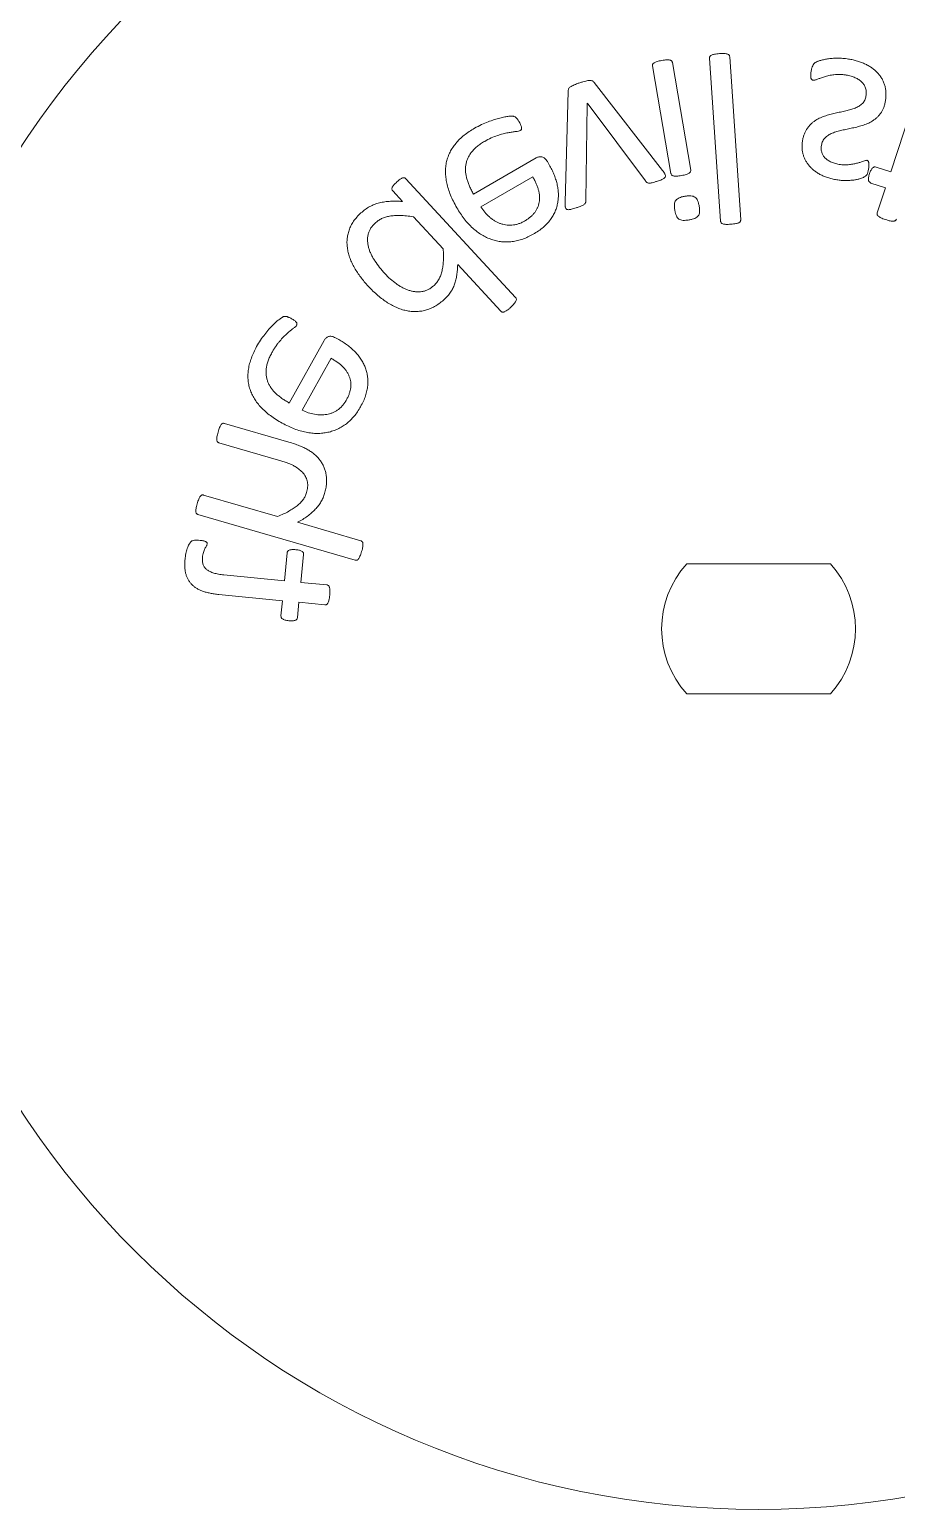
# Model space of a CAD drawing. Header units: inches. Extents: x 0 to 26.9, y 0 to 19.8.
# Drawn here: x 12.995 to 14.027, y 6.949 to 8.713 of the extents above; entities that cross this region are included whole.
import ezdxf

# ---------------------------------------------------------------- set-up
doc = ezdxf.new("R2010")
doc.units = ezdxf.units.IN
doc.header["$MEASUREMENT"] = 0

msp = doc.modelspace()

# ---------------------------------------------------------------- linework, layer by layer
at = {"color": 1, "linetype": 'Continuous', "lineweight": 15}
for p, q in [((13.7369, 8.6701), (13.7587, 8.5417)), ((13.7823, 8.5457), (13.7604, 8.6741)), ((13.8048, 8.6793), (13.8178, 8.485)), ((13.8418, 8.4866), (13.8288, 8.6809)), ((13.7488, 8.5454), (13.6674, 8.65)), ((13.6361, 8.6397), (13.6325, 8.5073)), ((13.6574, 8.5095), (13.659, 8.6239)), ((13.659, 8.6239), (13.6589, 8.6257)), ((13.6589, 8.6257), (13.6599, 8.6242)), ((13.6599, 8.6242), (13.7284, 8.5328)), ((14.0447, 8.6165), (14.0206, 8.5436)), ((13.5982, 8.5602), (13.5235, 8.5172)), ((13.6137, 8.552), (13.6115, 8.5558)), ((14.0206, 8.5436), (14.0031, 8.5494)), ((13.5737, 8.3938), (13.4428, 8.5354)), ((13.5323, 8.5019), (13.5941, 8.5375)), ((13.997, 8.5303), (14.0143, 8.5246)), ((14.0143, 8.5246), (14.0044, 8.4949)), ((13.4272, 8.521), (13.4389, 8.5083)), ((13.452, 8.4901), (13.4873, 8.4518)), ((13.5046, 8.4331), (13.556, 8.3775)), ((13.3454, 8.3427), (13.304, 8.268)), ((13.3629, 8.3436), (13.3591, 8.3457)), ((13.3194, 8.2595), (13.3537, 8.3213)), ((13.3035, 8.2213), (13.2268, 8.2437)), ((13.2201, 8.2206), (13.2939, 8.1991)), ((13.2901, 8.1326), (13.2019, 8.1582)), ((13.1952, 8.1351), (13.3823, 8.0806)), ((13.3891, 8.1038), (13.3136, 8.1258)), ((13.3013, 8.0893), (13.2981, 8.0561)), ((13.3179, 8.0541), (13.3211, 8.0874)), ((13.2981, 8.0561), (13.2258, 8.0631)), ((13.3487, 8.0511), (13.3179, 8.0541)), ((13.22, 8.0396), (13.2958, 8.0323)), ((13.2958, 8.0323), (13.294, 8.0141)), ((13.3138, 8.0123), (13.3155, 8.0304)), ((13.3155, 8.0304), (13.3463, 8.0273))]:
    msp.add_line(p, q, dxfattribs=at)
at = {"color": 7, "linetype": 'Continuous', "lineweight": 15}
for p, q in [((13.7775, 8.0762), (13.9487, 8.0762)), ((13.7775, 7.9212), (13.9487, 7.9212))]:
    msp.add_line(p, q, dxfattribs=at)
msp.add_circle((13.8631, 7.9987), 1.05, dxfattribs=at)
for start, end in [(137.856, 222.144), (317.856, 42.144)]:
    msp.add_arc((13.8631, 7.9987), 0.1155, start, end, dxfattribs=at)
at = {"color": 1, "linetype": 'Continuous', "lineweight": 15}
for points, knots in [([(13.8164, 8.6846), (13.8153, 8.6845), (13.8134, 8.6843), (13.8108, 8.6839), (13.8087, 8.6835), (13.8071, 8.6829), (13.8059, 8.6822), (13.8052, 8.6813), (13.8047, 8.6804), (13.8048, 8.6797), (13.8048, 8.6793)], [0, 0, 0, 0, 0.22723, 0.414412, 0.565251, 0.685811, 0.780527, 0.854417, 0.921777, 1, 1, 1, 1]), ([(13.8288, 8.6809), (13.8287, 8.6813), (13.8286, 8.682), (13.8281, 8.6829), (13.8272, 8.6836), (13.826, 8.6842), (13.8244, 8.6846), (13.8222, 8.6847), (13.8195, 8.6848), (13.8175, 8.6846), (13.8164, 8.6846)], [0, 0, 0, 0, 0.0761587, 0.1443989, 0.2198276, 0.3099603, 0.4283895, 0.5749686, 0.765214, 1, 1, 1, 1]), ([(13.7478, 8.6765), (13.7467, 8.6763), (13.7449, 8.676), (13.7423, 8.6753), (13.7403, 8.6747), (13.7388, 8.6738), (13.7377, 8.6731), (13.737, 8.6721), (13.7368, 8.6711), (13.7368, 8.6704), (13.7369, 8.6701)], [0, 0, 0, 0, 0.227992, 0.413933, 0.565261, 0.684071, 0.778807, 0.851694, 0.922792, 1, 1, 1, 1]), ([(13.7604, 8.6741), (13.7603, 8.6744), (13.7602, 8.6751), (13.7596, 8.676), (13.7586, 8.6766), (13.7573, 8.677), (13.7556, 8.6773), (13.7535, 8.6772), (13.7508, 8.677), (13.7489, 8.6767), (13.7478, 8.6765)], [0, 0, 0, 0, 0.076287, 0.145816, 0.222042, 0.313003, 0.430302, 0.5788, 0.767372, 1, 1, 1, 1]), ([(13.9702, 8.6782), (13.968, 8.6785), (13.9635, 8.6791), (13.957, 8.6793), (13.9509, 8.6791), (13.9454, 8.6784), (13.9405, 8.6775), (13.9365, 8.6764), (13.9332, 8.6753), (13.9307, 8.674), (13.9288, 8.6724), (13.9275, 8.67), (13.9264, 8.667), (13.926, 8.6646), (13.9258, 8.6633)], [0, 0, 0, 0, 0.130322, 0.25572, 0.372858, 0.479527, 0.573779, 0.655437, 0.721579, 0.771601, 0.815054, 0.862956, 0.922171, 1, 1, 1, 1]), ([(14.0143, 8.6282), (14.0145, 8.6298), (14.0149, 8.633), (14.015, 8.6377), (14.0146, 8.6422), (14.0136, 8.6465), (14.0121, 8.6506), (14.0103, 8.6545), (14.008, 8.6581), (14.0052, 8.6614), (14.0021, 8.6645), (13.9986, 8.6673), (13.9947, 8.6699), (13.9904, 8.6721), (13.9858, 8.6742), (13.9808, 8.6758), (13.9756, 8.6772), (13.972, 8.6779), (13.9702, 8.6782)], [0, 0, 0, 0, 0.065073, 0.127594, 0.187346, 0.24572, 0.303263, 0.359994, 0.416283, 0.473681, 0.532366, 0.592189, 0.653757, 0.718192, 0.785478, 0.854239, 0.926011, 1, 1, 1, 1]), ([(13.6501, 8.6498), (13.6488, 8.6494), (13.6465, 8.6487), (13.6435, 8.6474), (13.641, 8.6462), (13.6391, 8.6451), (13.6377, 8.644), (13.6368, 8.6427), (13.6362, 8.6412), (13.6361, 8.6402), (13.6361, 8.6397)], [0, 0, 0, 0, 0.218642, 0.394836, 0.54009, 0.657635, 0.753972, 0.835488, 0.915474, 1, 1, 1, 1]), ([(13.6674, 8.65), (13.6671, 8.6504), (13.6664, 8.6512), (13.6652, 8.6521), (13.6637, 8.6526), (13.6618, 8.6527), (13.6596, 8.6525), (13.6569, 8.6518), (13.6537, 8.651), (13.6514, 8.6502), (13.6501, 8.6498)], [0, 0, 0, 0, 0.086313, 0.164069, 0.245772, 0.341116, 0.460845, 0.6052, 0.78437, 1, 1, 1, 1]), ([(13.9258, 8.6633), (13.9256, 8.6624), (13.9254, 8.6609), (13.9253, 8.6587), (13.9253, 8.657), (13.9255, 8.6555), (13.9258, 8.6544), (13.9264, 8.6536), (13.9273, 8.653), (13.9279, 8.6529), (13.9282, 8.6528)], [0, 0, 0, 0, 0.218318, 0.398639, 0.54427, 0.662659, 0.75839, 0.841868, 0.920144, 1, 1, 1, 1]), ([(13.9282, 8.6528), (13.9285, 8.6528), (13.9292, 8.6528), (13.9303, 8.653), (13.9317, 8.6534), (13.934, 8.6543), (13.9372, 8.6556), (13.9418, 8.6571), (13.9471, 8.6586), (13.952, 8.6594), (13.9564, 8.6599), (13.96, 8.6599), (13.9637, 8.6596), (13.9663, 8.6593), (13.9676, 8.6591)], [0, 0, 0, 0, 0.022231, 0.051292, 0.086442, 0.128843, 0.229313, 0.34792, 0.483754, 0.637637, 0.720552, 0.808786, 0.901236, 1, 1, 1, 1]), ([(13.9676, 8.6591), (13.9695, 8.6587), (13.9732, 8.658), (13.9782, 8.6561), (13.9826, 8.6538), (13.9862, 8.6509), (13.989, 8.6475), (13.9909, 8.6434), (13.9917, 8.6388), (13.9913, 8.6356), (13.9911, 8.6339)], [0, 0, 0, 0, 0.14926, 0.286675, 0.412527, 0.530652, 0.642216, 0.753499, 0.870476, 1, 1, 1, 1]), ([(13.9911, 8.6339), (13.9909, 8.6331), (13.9906, 8.6314), (13.9897, 8.629), (13.9884, 8.6269), (13.9863, 8.6245), (13.9829, 8.6219), (13.9782, 8.6196), (13.9728, 8.6177), (13.967, 8.6163), (13.9608, 8.615), (13.9544, 8.6136), (13.9479, 8.6121), (13.9416, 8.6101), (13.9354, 8.6077), (13.9307, 8.6049), (13.9273, 8.6022), (13.9248, 8.6), (13.9227, 8.5975), (13.9206, 8.5947), (13.9189, 8.5917), (13.9174, 8.5882), (13.9162, 8.5844), (13.9157, 8.5817), (13.9154, 8.5803)], [0, 0, 0, 0, 0.026867, 0.051917, 0.075777, 0.099566, 0.148497, 0.201268, 0.257787, 0.318561, 0.382178, 0.447792, 0.514914, 0.581603, 0.647944, 0.712787, 0.745445, 0.777872, 0.811352, 0.845317, 0.880507, 0.917723, 0.957414, 1, 1, 1, 1]), ([(13.938, 8.5753), (13.9382, 8.5762), (13.9386, 8.5779), (13.9394, 8.5804), (13.9408, 8.5825), (13.9429, 8.5849), (13.9463, 8.5875), (13.9511, 8.5899), (13.9565, 8.5919), (13.9625, 8.5933), (13.9688, 8.5946), (13.9752, 8.5959), (13.9817, 8.5975), (13.9882, 8.5993), (13.9944, 8.6017), (13.9991, 8.6044), (14.0026, 8.607), (14.005, 8.6091), (14.0071, 8.6116), (14.0092, 8.6142), (14.0109, 8.6172), (14.0124, 8.6206), (14.0135, 8.6243), (14.014, 8.6269), (14.0143, 8.6282)], [0, 0, 0, 0, 0.027704, 0.0531468, 0.0779238, 0.1016945, 0.1511829, 0.2042239, 0.2615709, 0.3236164, 0.3883648, 0.4546652, 0.5215027, 0.5889406, 0.6556028, 0.7203139, 0.752233, 0.7842568, 0.8170797, 0.8501983, 0.8845152, 0.9208435, 0.9592109, 1, 1, 1, 1]), ([(13.5248, 8.5957), (13.5226, 8.5944), (13.5182, 8.5918), (13.5122, 8.5874), (13.5069, 8.5827), (13.5024, 8.5778), (13.4986, 8.5726), (13.4954, 8.5673), (13.493, 8.5616), (13.4912, 8.5558), (13.4902, 8.5497), (13.4899, 8.5433), (13.4904, 8.5368), (13.4916, 8.53), (13.4934, 8.523), (13.4961, 8.5157), (13.4995, 8.5083), (13.5022, 8.5034), (13.5036, 8.5009)], [0, 0, 0, 0, 0.070515, 0.137291, 0.200123, 0.260072, 0.317387, 0.373161, 0.427783, 0.482363, 0.537759, 0.594403, 0.653271, 0.714863, 0.780044, 0.848777, 0.922077, 1, 1, 1, 1]), ([(13.578, 8.6031), (13.5777, 8.6036), (13.5771, 8.6045), (13.5762, 8.6058), (13.5754, 8.6068), (13.5747, 8.6078), (13.5739, 8.6086), (13.573, 8.6092), (13.5721, 8.6096), (13.5712, 8.61), (13.5702, 8.6101), (13.569, 8.6101), (13.5674, 8.61), (13.5647, 8.6098), (13.5604, 8.6092), (13.5546, 8.6078), (13.548, 8.6059), (13.5405, 8.6033), (13.5327, 8.6), (13.5275, 8.5972), (13.5248, 8.5957)], [0, 0, 0, 0, 0.0307472, 0.055923, 0.0781928, 0.0985572, 0.1173522, 0.1342296, 0.1518353, 0.1704733, 0.1839133, 0.2032272, 0.2298073, 0.2628662, 0.3456418, 0.4465068, 0.5654172, 0.6996602, 0.8458683, 1, 1, 1, 1]), ([(13.5792, 8.593), (13.5795, 8.5931), (13.58, 8.5935), (13.5806, 8.5943), (13.5808, 8.5952), (13.5809, 8.5964), (13.5805, 8.5976), (13.58, 8.5992), (13.5791, 8.6011), (13.5784, 8.6024), (13.578, 8.6031)], [0, 0, 0, 0, 0.08218, 0.166459, 0.252531, 0.342974, 0.459006, 0.605081, 0.786047, 1, 1, 1, 1]), ([(13.5235, 8.5172), (13.5226, 8.5188), (13.5209, 8.5218), (13.5187, 8.5264), (13.5169, 8.5309), (13.5155, 8.5353), (13.5145, 8.5396), (13.5139, 8.5439), (13.5139, 8.548), (13.5143, 8.5521), (13.5152, 8.5561), (13.5167, 8.5599), (13.5186, 8.5636), (13.5211, 8.5672), (13.5241, 8.5707), (13.5278, 8.574), (13.532, 8.5772), (13.5351, 8.579), (13.5368, 8.58)], [0, 0, 0, 0, 0.0726293, 0.1414896, 0.2068079, 0.2692418, 0.3291663, 0.3866467, 0.4429457, 0.4981029, 0.553158, 0.608182, 0.6648886, 0.723486, 0.7853463, 0.8514821, 0.922657, 1, 1, 1, 1]), ([(13.5368, 8.58), (13.5393, 8.5814), (13.5443, 8.5841), (13.5517, 8.587), (13.5584, 8.589), (13.5643, 8.5903), (13.5694, 8.5911), (13.5736, 8.5917), (13.5768, 8.592), (13.5785, 8.5927), (13.5792, 8.593)], [0, 0, 0, 0, 0.197945, 0.3748142, 0.5308249, 0.6671241, 0.7827857, 0.877553, 0.9494442, 1, 1, 1, 1]), ([(13.9154, 8.5803), (13.9153, 8.5791), (13.9149, 8.5765), (13.9149, 8.5727), (13.9152, 8.5689), (13.9159, 8.5652), (13.917, 8.5615), (13.9186, 8.558), (13.9205, 8.5546), (13.9228, 8.5515), (13.9256, 8.5484), (13.9287, 8.5456), (13.9323, 8.543), (13.9363, 8.5405), (13.9407, 8.5384), (13.9455, 8.5366), (13.9508, 8.5352), (13.9545, 8.5345), (13.9564, 8.5341)], [0, 0, 0, 0, 0.0553782, 0.109656, 0.1645291, 0.2196798, 0.2749111, 0.3295016, 0.3854322, 0.442543, 0.5010124, 0.5617653, 0.6256853, 0.692666, 0.7628579, 0.8375241, 0.916001, 1, 1, 1, 1]), ([(13.6115, 8.5558), (13.6111, 8.5565), (13.6102, 8.558), (13.6086, 8.5596), (13.6069, 8.5609), (13.6051, 8.5614), (13.6032, 8.5617), (13.6015, 8.5615), (13.5997, 8.5611), (13.5987, 8.5605), (13.5982, 8.5602)], [0, 0, 0, 0, 0.165449, 0.3115916, 0.4362756, 0.5549059, 0.6697891, 0.7784082, 0.8891548, 1, 1, 1, 1]), ([(13.9591, 8.5526), (13.9572, 8.553), (13.9537, 8.5537), (13.9488, 8.5555), (13.9448, 8.5578), (13.9417, 8.5607), (13.9395, 8.5639), (13.9382, 8.5675), (13.9375, 8.5714), (13.9378, 8.574), (13.938, 8.5753)], [0, 0, 0, 0, 0.164857, 0.311679, 0.442718, 0.560247, 0.670208, 0.777063, 0.887877, 1, 1, 1, 1]), ([(13.5947, 8.4692), (13.5968, 8.4705), (13.6009, 8.473), (13.6065, 8.4772), (13.6112, 8.4817), (13.6151, 8.4865), (13.6183, 8.4915), (13.6209, 8.4965), (13.6227, 8.5018), (13.624, 8.5071), (13.6246, 8.5126), (13.6247, 8.5181), (13.6242, 8.5238), (13.623, 8.5294), (13.6214, 8.5351), (13.6193, 8.5408), (13.6168, 8.5465), (13.6147, 8.5501), (13.6137, 8.552)], [0, 0, 0, 0, 0.077513, 0.149597, 0.217024, 0.280395, 0.341199, 0.39982, 0.457029, 0.513845, 0.570265, 0.627662, 0.68592, 0.745753, 0.807349, 0.869857, 0.93419, 1, 1, 1, 1]), ([(13.7519, 8.54), (13.7518, 8.5402), (13.7516, 8.5406), (13.7514, 8.5412), (13.7511, 8.5418), (13.7508, 8.5424), (13.7503, 8.5431), (13.7499, 8.5438), (13.7494, 8.5446), (13.749, 8.5451), (13.7488, 8.5454)], [0, 0, 0, 0, 0.1006265, 0.2012529, 0.3137567, 0.4251941, 0.5497849, 0.6886954, 0.8408956, 1, 1, 1, 1]), ([(13.7587, 8.5417), (13.7588, 8.5413), (13.759, 8.5407), (13.7595, 8.5398), (13.7604, 8.5391), (13.7618, 8.5387), (13.7635, 8.5385), (13.7656, 8.5385), (13.7682, 8.5387), (13.7701, 8.539), (13.7712, 8.5392)], [0, 0, 0, 0, 0.070951, 0.140482, 0.2166, 0.31527, 0.435188, 0.586328, 0.773946, 1, 1, 1, 1]), ([(13.7712, 8.5392), (13.7723, 8.5394), (13.7742, 8.5398), (13.7768, 8.5404), (13.7788, 8.5411), (13.7803, 8.5418), (13.7814, 8.5427), (13.7821, 8.5436), (13.7823, 8.5447), (13.7823, 8.5453), (13.7823, 8.5457)], [0, 0, 0, 0, 0.235318, 0.42287, 0.569991, 0.68744, 0.779626, 0.858707, 0.929254, 1, 1, 1, 1]), ([(13.9564, 8.5341), (13.9581, 8.5339), (13.9616, 8.5334), (13.9669, 8.5332), (13.9719, 8.5334), (13.9765, 8.5338), (13.9806, 8.5345), (13.9841, 8.5354), (13.9868, 8.5365), (13.989, 8.5374), (13.9904, 8.5383), (13.9915, 8.539), (13.9921, 8.54), (13.9926, 8.541), (13.9929, 8.5422), (13.9935, 8.5437), (13.9939, 8.5454), (13.9941, 8.5467), (13.9943, 8.5474)], [0, 0, 0, 0, 0.117201, 0.234884, 0.347466, 0.450179, 0.54259, 0.622678, 0.689279, 0.740027, 0.777366, 0.804427, 0.827154, 0.851229, 0.878957, 0.911466, 0.951727, 1, 1, 1, 1]), ([(13.992, 8.5574), (13.9915, 8.5574), (13.9901, 8.5573), (13.9878, 8.5563), (13.9847, 8.5552), (13.9809, 8.554), (13.9764, 8.553), (13.9713, 8.5521), (13.9654, 8.5518), (13.9613, 8.5523), (13.9591, 8.5526)], [0, 0, 0, 0, 0.0487272, 0.1234739, 0.2208022, 0.3390633, 0.4764682, 0.6327362, 0.8069271, 1, 1, 1, 1]), ([(13.9943, 8.5474), (13.9944, 8.5482), (13.9945, 8.5496), (13.9947, 8.5516), (13.9947, 8.5533), (13.9945, 8.5547), (13.9941, 8.5558), (13.9936, 8.5567), (13.9929, 8.5572), (13.9923, 8.5573), (13.992, 8.5574)], [0, 0, 0, 0, 0.208415, 0.383042, 0.534041, 0.659752, 0.763781, 0.846181, 0.922898, 1, 1, 1, 1]), ([(13.9954, 8.5415), (13.9951, 8.5407), (13.9946, 8.5392), (13.9942, 8.537), (13.9941, 8.5352), (13.9941, 8.5337), (13.9944, 8.5324), (13.9951, 8.5315), (13.996, 8.5308), (13.9966, 8.5305), (13.997, 8.5303)], [0, 0, 0, 0, 0.203605, 0.375112, 0.51666, 0.635912, 0.735913, 0.823677, 0.909345, 1, 1, 1, 1]), ([(14.0031, 8.5494), (14.0024, 8.5495), (14.0009, 8.5497), (13.9992, 8.5485), (13.998, 8.5471), (13.997, 8.5456), (13.9962, 8.5437), (13.9957, 8.5423), (13.9954, 8.5415)], [0, 0, 0, 0, 0.168064, 0.36021, 0.481143, 0.626798, 0.797051, 1, 1, 1, 1]), ([(13.4321, 8.5316), (13.4315, 8.531), (13.4302, 8.5299), (13.4287, 8.5281), (13.4275, 8.5266), (13.4267, 8.5253), (13.4262, 8.524), (13.4262, 8.5229), (13.4265, 8.5218), (13.427, 8.5212), (13.4272, 8.521)], [0, 0, 0, 0, 0.210734, 0.385192, 0.53369, 0.651899, 0.751295, 0.83416, 0.915763, 1, 1, 1, 1]), ([(13.4428, 8.5354), (13.4426, 8.5357), (13.442, 8.5361), (13.4411, 8.5367), (13.44, 8.5367), (13.4387, 8.5364), (13.4374, 8.5358), (13.4358, 8.5347), (13.434, 8.5334), (13.4328, 8.5322), (13.4321, 8.5316)], [0, 0, 0, 0, 0.087672, 0.168422, 0.249955, 0.345621, 0.462764, 0.60817, 0.786192, 1, 1, 1, 1]), ([(13.5941, 8.5375), (13.5949, 8.5362), (13.5964, 8.5336), (13.5983, 8.5296), (13.5998, 8.5257), (13.601, 8.5219), (13.6017, 8.5182), (13.6022, 8.5145), (13.6022, 8.511), (13.6018, 8.5075), (13.6011, 8.5041), (13.5998, 8.5009), (13.5983, 8.4978), (13.5963, 8.4949), (13.5939, 8.4921), (13.5911, 8.4896), (13.5879, 8.4871), (13.5856, 8.4857), (13.5844, 8.485)], [0, 0, 0, 0, 0.075332, 0.147416, 0.215795, 0.280739, 0.342785, 0.402389, 0.461251, 0.518468, 0.575423, 0.631264, 0.687123, 0.744479, 0.80417, 0.865591, 0.930504, 1, 1, 1, 1]), ([(13.7284, 8.5328), (13.7287, 8.5324), (13.7291, 8.5317), (13.7301, 8.531), (13.7313, 8.5304), (13.7327, 8.5302), (13.7344, 8.5303), (13.7366, 8.5307), (13.7394, 8.5315), (13.7414, 8.5321), (13.7425, 8.5325)], [0, 0, 0, 0, 0.084604, 0.163221, 0.240152, 0.331831, 0.441284, 0.586241, 0.767354, 1, 1, 1, 1]), ([(13.7425, 8.5325), (13.7435, 8.5328), (13.7452, 8.5334), (13.7476, 8.5343), (13.7494, 8.535), (13.7507, 8.536), (13.7516, 8.537), (13.7521, 8.5379), (13.7522, 8.539), (13.752, 8.5396), (13.7519, 8.54)], [0, 0, 0, 0, 0.229104, 0.41659, 0.561166, 0.677055, 0.769966, 0.846281, 0.919264, 1, 1, 1, 1]), ([(13.4389, 8.5083), (13.4364, 8.5084), (13.4316, 8.5088), (13.4246, 8.5086), (13.4178, 8.508), (13.4115, 8.5068), (13.4054, 8.5049), (13.3997, 8.5023), (13.3943, 8.4989), (13.391, 8.4961), (13.3894, 8.4947)], [0, 0, 0, 0, 0.140073, 0.273399, 0.400015, 0.522459, 0.64082, 0.759261, 0.877949, 1, 1, 1, 1]), ([(13.6325, 8.5073), (13.6325, 8.5067), (13.6325, 8.5057), (13.6326, 8.5042), (13.6327, 8.503), (13.6328, 8.5021), (13.6329, 8.5015), (13.633, 8.5011), (13.6331, 8.501)], [0, 0, 0, 0, 0.267568, 0.502965, 0.689403, 0.823316, 0.920529, 1, 1, 1, 1]), ([(13.6456, 8.5007), (13.6468, 8.5011), (13.649, 8.5018), (13.6518, 8.5029), (13.6539, 8.5039), (13.6554, 8.5048), (13.6564, 8.5059), (13.657, 8.507), (13.6573, 8.5082), (13.6574, 8.509), (13.6574, 8.5095)], [0, 0, 0, 0, 0.241642, 0.430242, 0.571028, 0.68262, 0.768458, 0.840229, 0.91542, 1, 1, 1, 1]), ([(13.7752, 8.5145), (13.774, 8.5143), (13.7716, 8.5138), (13.7686, 8.5127), (13.7661, 8.5114), (13.7643, 8.5097), (13.7633, 8.5075), (13.7628, 8.5049), (13.7627, 8.5016), (13.763, 8.4993), (13.7632, 8.4981)], [0, 0, 0, 0, 0.161012, 0.297479, 0.408769, 0.504334, 0.598317, 0.709477, 0.841867, 1, 1, 1, 1]), ([(13.7924, 8.5027), (13.7921, 8.504), (13.7916, 8.5063), (13.7906, 8.5094), (13.7892, 8.5118), (13.7874, 8.5136), (13.7851, 8.5146), (13.7823, 8.5151), (13.779, 8.515), (13.7766, 8.5147), (13.7752, 8.5145)], [0, 0, 0, 0, 0.157409, 0.290997, 0.400617, 0.494938, 0.590642, 0.704002, 0.837959, 1, 1, 1, 1]), ([(13.3894, 8.4947), (13.3878, 8.4931), (13.3845, 8.49), (13.3805, 8.4849), (13.3774, 8.4796), (13.3751, 8.4741), (13.3736, 8.4686), (13.3728, 8.463), (13.3726, 8.4574), (13.3733, 8.4518), (13.3745, 8.4461), (13.3763, 8.4404), (13.3787, 8.4348), (13.3817, 8.4291), (13.3852, 8.4235), (13.3891, 8.418), (13.3933, 8.4126), (13.3964, 8.4091), (13.398, 8.4074)], [0, 0, 0, 0, 0.069587, 0.135032, 0.196332, 0.255177, 0.312598, 0.36866, 0.424696, 0.48161, 0.539526, 0.599453, 0.661149, 0.725887, 0.792602, 0.860079, 0.929144, 1, 1, 1, 1]), ([(13.4063, 8.4826), (13.4075, 8.4836), (13.4099, 8.4856), (13.414, 8.488), (13.4186, 8.4897), (13.4237, 8.491), (13.4296, 8.4916), (13.4363, 8.4917), (13.4439, 8.4912), (13.4492, 8.4905), (13.452, 8.4901)], [0, 0, 0, 0, 0.098458, 0.195111, 0.294705, 0.404303, 0.52686, 0.664891, 0.82204, 1, 1, 1, 1]), ([(13.5036, 8.5009), (13.505, 8.4985), (13.5077, 8.4939), (13.5124, 8.4875), (13.5172, 8.4817), (13.5224, 8.4766), (13.5277, 8.4722), (13.5333, 8.4684), (13.539, 8.4653), (13.5449, 8.463), (13.5509, 8.4613), (13.557, 8.4602), (13.5632, 8.46), (13.5695, 8.4604), (13.5758, 8.4615), (13.5822, 8.4633), (13.5885, 8.4659), (13.5926, 8.4681), (13.5947, 8.4692)], [0, 0, 0, 0, 0.075908, 0.148145, 0.217071, 0.283639, 0.347419, 0.408476, 0.46783, 0.525772, 0.582556, 0.639118, 0.69572, 0.753633, 0.812573, 0.872701, 0.935273, 1, 1, 1, 1]), ([(13.5844, 8.485), (13.5831, 8.4843), (13.5806, 8.483), (13.5767, 8.4815), (13.5729, 8.4805), (13.5691, 8.48), (13.5654, 8.48), (13.5618, 8.4803), (13.5583, 8.481), (13.5549, 8.4822), (13.5516, 8.4836), (13.5484, 8.4854), (13.5453, 8.4875), (13.5413, 8.4907), (13.5367, 8.4954), (13.5338, 8.4997), (13.5323, 8.5019)], [0, 0, 0, 0, 0.071404, 0.138153, 0.202488, 0.264413, 0.325132, 0.384786, 0.442773, 0.501146, 0.560107, 0.619355, 0.680157, 0.743002, 0.871173, 1, 1, 1, 1]), ([(13.6331, 8.501), (13.6332, 8.5006), (13.6335, 8.5), (13.6343, 8.4992), (13.6353, 8.4986), (13.6367, 8.4985), (13.6384, 8.4986), (13.6404, 8.4991), (13.6429, 8.4998), (13.6446, 8.5004), (13.6456, 8.5007)], [0, 0, 0, 0, 0.0783771, 0.1532522, 0.2321776, 0.3284934, 0.4469826, 0.5966049, 0.7777765, 1, 1, 1, 1]), ([(13.7632, 8.4981), (13.7635, 8.4968), (13.7639, 8.4945), (13.765, 8.4913), (13.7664, 8.4889), (13.7682, 8.4872), (13.7705, 8.4862), (13.7733, 8.4857), (13.7766, 8.4858), (13.779, 8.4861), (13.7804, 8.4863)], [0, 0, 0, 0, 0.159122, 0.290755, 0.401929, 0.496908, 0.591252, 0.704443, 0.838201, 1, 1, 1, 1]), ([(13.7804, 8.4863), (13.7816, 8.4866), (13.784, 8.487), (13.7871, 8.488), (13.7895, 8.4894), (13.7913, 8.4911), (13.7924, 8.4933), (13.7928, 8.4959), (13.7929, 8.4992), (13.7926, 8.5015), (13.7924, 8.5027)], [0, 0, 0, 0, 0.160677, 0.296848, 0.409997, 0.504603, 0.59839, 0.708403, 0.842196, 1, 1, 1, 1]), ([(14.0044, 8.4949), (14.0044, 8.4946), (14.0042, 8.494), (14.0043, 8.4929), (14.0048, 8.4919), (14.0057, 8.4908), (14.0072, 8.4898), (14.009, 8.4887), (14.0115, 8.4877), (14.0134, 8.4871), (14.0144, 8.4867)], [0, 0, 0, 0, 0.067953, 0.14114, 0.217296, 0.314589, 0.436147, 0.586167, 0.774115, 1, 1, 1, 1]), ([(13.4179, 8.4223), (13.4157, 8.4248), (13.4115, 8.4296), (13.4068, 8.4361), (13.4035, 8.4414), (13.4014, 8.4453), (13.3997, 8.4493), (13.3984, 8.4533), (13.3976, 8.4572), (13.3971, 8.4611), (13.3972, 8.465), (13.3978, 8.4688), (13.3989, 8.4725), (13.4007, 8.476), (13.4032, 8.4795), (13.4052, 8.4815), (13.4063, 8.4826)], [0, 0, 0, 0, 0.1414243, 0.2801956, 0.3476999, 0.4125599, 0.4751767, 0.5354184, 0.593548, 0.6501799, 0.7058938, 0.7610226, 0.8166804, 0.874134, 0.9346958, 1, 1, 1, 1]), ([(13.8178, 8.485), (13.8178, 8.4847), (13.8179, 8.4839), (13.8184, 8.483), (13.8192, 8.4821), (13.8205, 8.4816), (13.8222, 8.4812), (13.8244, 8.481), (13.8271, 8.481), (13.829, 8.4811), (13.8301, 8.4812)], [0, 0, 0, 0, 0.078519, 0.152005, 0.227448, 0.321192, 0.440573, 0.589882, 0.775956, 1, 1, 1, 1]), ([(13.8301, 8.4812), (13.8312, 8.4813), (13.8332, 8.4814), (13.8358, 8.4818), (13.8379, 8.4823), (13.8395, 8.4828), (13.8406, 8.4836), (13.8414, 8.4845), (13.8418, 8.4855), (13.8418, 8.4863), (13.8418, 8.4866)], [0, 0, 0, 0, 0.2323003, 0.4191198, 0.5645178, 0.6792428, 0.7708743, 0.8476866, 0.9231877, 1, 1, 1, 1]), ([(14.0144, 8.4867), (14.0154, 8.4864), (14.0173, 8.4858), (14.0199, 8.4851), (14.0221, 8.4848), (14.0238, 8.4848), (14.0252, 8.4851), (14.0262, 8.4856), (14.0269, 8.4865), (14.0272, 8.4871), (14.0273, 8.4874)], [0, 0, 0, 0, 0.230542, 0.417617, 0.566572, 0.685159, 0.779658, 0.859516, 0.932363, 1, 1, 1, 1]), ([(13.4873, 8.4518), (13.4875, 8.4493), (13.4878, 8.4446), (13.4876, 8.4378), (13.4871, 8.4315), (13.4861, 8.4258), (13.4847, 8.4206), (13.4825, 8.4159), (13.4798, 8.4117), (13.4775, 8.4094), (13.4764, 8.4082)], [0, 0, 0, 0, 0.159676, 0.3063502, 0.4407416, 0.5645087, 0.6799297, 0.7892821, 0.8950569, 1, 1, 1, 1]), ([(13.4764, 8.4082), (13.4753, 8.4073), (13.4731, 8.4054), (13.4696, 8.4033), (13.4659, 8.4017), (13.4621, 8.4008), (13.4583, 8.4005), (13.4544, 8.4006), (13.4505, 8.4012), (13.4467, 8.4022), (13.4428, 8.4037), (13.439, 8.4055), (13.4352, 8.4076), (13.4303, 8.411), (13.4243, 8.4157), (13.42, 8.4201), (13.4179, 8.4223)], [0, 0, 0, 0, 0.0647233, 0.1261715, 0.1845611, 0.2416349, 0.2987624, 0.3558075, 0.4135305, 0.4727731, 0.5339542, 0.5961213, 0.6605306, 0.7272878, 0.8632474, 1, 1, 1, 1]), ([(13.4889, 8.3917), (13.4902, 8.3931), (13.4929, 8.3956), (13.4962, 8.4), (13.4989, 8.4046), (13.501, 8.4096), (13.5025, 8.415), (13.5036, 8.4206), (13.5044, 8.4267), (13.5046, 8.4309), (13.5046, 8.4331)], [0, 0, 0, 0, 0.122793, 0.241787, 0.359271, 0.476697, 0.596409, 0.722983, 0.857274, 1, 1, 1, 1]), ([(13.398, 8.4074), (13.3998, 8.4054), (13.4035, 8.4016), (13.4093, 8.3963), (13.4152, 8.3917), (13.421, 8.3876), (13.427, 8.3842), (13.4329, 8.3814), (13.4387, 8.3792), (13.4446, 8.3778), (13.4505, 8.377), (13.4563, 8.377), (13.462, 8.3776), (13.4676, 8.3789), (13.4732, 8.381), (13.4786, 8.3838), (13.4839, 8.3874), (13.4872, 8.3903), (13.4889, 8.3917)], [0, 0, 0, 0, 0.078451, 0.15297, 0.224685, 0.293337, 0.358741, 0.42096, 0.480879, 0.538599, 0.594848, 0.649939, 0.704619, 0.760135, 0.816679, 0.874912, 0.935742, 1, 1, 1, 1]), ([(13.556, 8.3775), (13.5563, 8.3773), (13.5567, 8.3768), (13.5577, 8.3764), (13.5589, 8.3763), (13.5603, 8.3767), (13.5618, 8.3775), (13.5636, 8.3786), (13.5657, 8.3802), (13.5671, 8.3815), (13.5679, 8.3822)], [0, 0, 0, 0, 0.072383, 0.144179, 0.22392, 0.321918, 0.442898, 0.591954, 0.772279, 1, 1, 1, 1]), ([(13.5679, 8.3822), (13.5687, 8.383), (13.5701, 8.3843), (13.5719, 8.3863), (13.5731, 8.388), (13.574, 8.3894), (13.5745, 8.3907), (13.5746, 8.3919), (13.5742, 8.393), (13.5738, 8.3936), (13.5737, 8.3938)], [0, 0, 0, 0, 0.23025, 0.416705, 0.56253, 0.680689, 0.771283, 0.85333, 0.928331, 1, 1, 1, 1]), ([(13.3064, 8.3687), (13.3059, 8.3689), (13.305, 8.3695), (13.3036, 8.3701), (13.3023, 8.3705), (13.3013, 8.371), (13.3002, 8.3712), (13.2992, 8.3714), (13.2981, 8.3713), (13.2972, 8.371), (13.2962, 8.3707), (13.2953, 8.37), (13.294, 8.3692), (13.2917, 8.3675), (13.2884, 8.3649), (13.2842, 8.3608), (13.2795, 8.3557), (13.2746, 8.3497), (13.2695, 8.343), (13.2666, 8.3379), (13.2651, 8.3353)], [0, 0, 0, 0, 0.030773, 0.056372, 0.078523, 0.098016, 0.116297, 0.134171, 0.151675, 0.170354, 0.183828, 0.203026, 0.229607, 0.262907, 0.346247, 0.447325, 0.565898, 0.699688, 0.846123, 1, 1, 1, 1]), ([(13.3127, 8.3607), (13.3128, 8.361), (13.3131, 8.3616), (13.3131, 8.3626), (13.3129, 8.3636), (13.3123, 8.3645), (13.3114, 8.3654), (13.3101, 8.3664), (13.3084, 8.3676), (13.3071, 8.3683), (13.3064, 8.3687)], [0, 0, 0, 0, 0.085391, 0.170783, 0.255914, 0.348294, 0.462185, 0.609385, 0.786669, 1, 1, 1, 1]), ([(13.2832, 8.3281), (13.284, 8.3294), (13.2854, 8.3319), (13.2877, 8.3355), (13.2901, 8.3388), (13.2932, 8.3426), (13.297, 8.3467), (13.3013, 8.3509), (13.3053, 8.3542), (13.3085, 8.3568), (13.3111, 8.3587), (13.3122, 8.3601), (13.3127, 8.3607)], [0, 0, 0, 0, 0.10221, 0.197899, 0.289081, 0.375487, 0.531889, 0.66805, 0.783007, 0.877927, 0.94957, 1, 1, 1, 1]), ([(13.3591, 8.3457), (13.3583, 8.3461), (13.3568, 8.3468), (13.3546, 8.3475), (13.3525, 8.3476), (13.3501, 8.3471), (13.3475, 8.3455), (13.3461, 8.3436), (13.3454, 8.3427)], [0, 0, 0, 0, 0.16577, 0.31061, 0.437821, 0.55696, 0.7808, 1, 1, 1, 1]), ([(13.2651, 8.3353), (13.2639, 8.333), (13.2615, 8.3286), (13.2588, 8.3217), (13.2566, 8.3151), (13.2553, 8.3086), (13.2546, 8.3023), (13.2547, 8.2961), (13.2555, 8.2901), (13.2571, 8.2842), (13.2593, 8.2785), (13.2623, 8.273), (13.266, 8.2677), (13.2705, 8.2625), (13.2756, 8.2575), (13.2816, 8.2528), (13.2882, 8.2481), (13.2931, 8.2454), (13.2955, 8.2439)], [0, 0, 0, 0, 0.07071, 0.137377, 0.200089, 0.260129, 0.317563, 0.373179, 0.428151, 0.482594, 0.537912, 0.594353, 0.653094, 0.714837, 0.780112, 0.848899, 0.922145, 1, 1, 1, 1]), ([(13.3889, 8.2636), (13.3901, 8.2658), (13.3924, 8.27), (13.3948, 8.2765), (13.3966, 8.2827), (13.3975, 8.2888), (13.3976, 8.2946), (13.3972, 8.3002), (13.3961, 8.3056), (13.3945, 8.3108), (13.3922, 8.3157), (13.3894, 8.3205), (13.3861, 8.325), (13.3823, 8.3292), (13.378, 8.3332), (13.3733, 8.337), (13.3682, 8.3405), (13.3647, 8.3425), (13.3629, 8.3436)], [0, 0, 0, 0, 0.077552, 0.149759, 0.217153, 0.280888, 0.34147, 0.400008, 0.457001, 0.513809, 0.57074, 0.62762, 0.686011, 0.746035, 0.807665, 0.870323, 0.934204, 1, 1, 1, 1]), ([(13.304, 8.268), (13.3025, 8.2689), (13.2995, 8.2706), (13.2953, 8.2734), (13.2915, 8.2763), (13.288, 8.2793), (13.2849, 8.2824), (13.2824, 8.2858), (13.2802, 8.2892), (13.2784, 8.2929), (13.2772, 8.2967), (13.2764, 8.3007), (13.2762, 8.3049), (13.2764, 8.3092), (13.2773, 8.3137), (13.2787, 8.3183), (13.2807, 8.3232), (13.2824, 8.3264), (13.2832, 8.3281)], [0, 0, 0, 0, 0.072308, 0.140968, 0.206716, 0.269056, 0.328897, 0.386436, 0.442491, 0.497749, 0.552418, 0.608084, 0.664594, 0.723378, 0.784781, 0.85128, 0.922687, 1, 1, 1, 1]), ([(13.3537, 8.3213), (13.355, 8.3206), (13.3576, 8.3191), (13.3612, 8.3167), (13.3646, 8.3143), (13.3674, 8.3116), (13.37, 8.3088), (13.3722, 8.306), (13.374, 8.3029), (13.3755, 8.2998), (13.3765, 8.2965), (13.3772, 8.2932), (13.3774, 8.2897), (13.3772, 8.2863), (13.3766, 8.2827), (13.3755, 8.2791), (13.3741, 8.2754), (13.3728, 8.2731), (13.3721, 8.2718)], [0, 0, 0, 0, 0.075719, 0.147917, 0.215931, 0.281047, 0.342793, 0.403031, 0.460873, 0.518429, 0.575047, 0.630862, 0.687386, 0.744648, 0.803814, 0.866004, 0.930827, 1, 1, 1, 1]), ([(13.2955, 8.2439), (13.2979, 8.2427), (13.3027, 8.2402), (13.3098, 8.2371), (13.3169, 8.2348), (13.3239, 8.2331), (13.3307, 8.232), (13.3373, 8.2316), (13.3437, 8.232), (13.3499, 8.2329), (13.3559, 8.2346), (13.3616, 8.2369), (13.367, 8.2397), (13.3721, 8.2433), (13.3769, 8.2475), (13.3814, 8.2522), (13.3854, 8.2576), (13.3878, 8.2616), (13.3889, 8.2636)], [0, 0, 0, 0, 0.0759972, 0.1480472, 0.2172682, 0.2836721, 0.3474263, 0.40851, 0.4678905, 0.5255536, 0.5826952, 0.6391282, 0.6960092, 0.7536169, 0.8122806, 0.872665, 0.9347751, 1, 1, 1, 1]), ([(13.3721, 8.2718), (13.3714, 8.2706), (13.37, 8.2682), (13.3675, 8.2649), (13.3648, 8.2621), (13.3618, 8.2598), (13.3587, 8.2579), (13.3554, 8.2563), (13.3521, 8.2552), (13.3486, 8.2543), (13.3451, 8.2539), (13.3415, 8.2538), (13.3378, 8.2539), (13.3328, 8.2547), (13.3264, 8.2562), (13.3217, 8.2584), (13.3194, 8.2595)], [0, 0, 0, 0, 0.0713429, 0.1382735, 0.2027023, 0.2642815, 0.3248141, 0.3842689, 0.442665, 0.5005422, 0.5591853, 0.6191624, 0.6800126, 0.7426573, 0.8705985, 1, 1, 1, 1]), ([(13.2268, 8.2437), (13.2264, 8.2437), (13.2257, 8.2439), (13.2247, 8.2437), (13.2237, 8.2431), (13.2227, 8.2422), (13.2218, 8.2408), (13.2209, 8.2388), (13.22, 8.2363), (13.2194, 8.2345), (13.2191, 8.2334)], [0, 0, 0, 0, 0.078135, 0.147617, 0.224418, 0.315847, 0.432346, 0.583638, 0.771787, 1, 1, 1, 1]), ([(13.2191, 8.2334), (13.2188, 8.2324), (13.2183, 8.2304), (13.2177, 8.2278), (13.2175, 8.2257), (13.2175, 8.224), (13.2178, 8.2227), (13.2183, 8.2217), (13.2191, 8.2209), (13.2197, 8.2207), (13.2201, 8.2206)], [0, 0, 0, 0, 0.235234, 0.423539, 0.57287, 0.686533, 0.778857, 0.852278, 0.923145, 1, 1, 1, 1]), ([(13.3461, 8.16), (13.3466, 8.1621), (13.3477, 8.166), (13.3484, 8.1718), (13.3486, 8.1773), (13.348, 8.1825), (13.3469, 8.1873), (13.3453, 8.1918), (13.3432, 8.196), (13.3406, 8.1999), (13.3376, 8.2034), (13.3342, 8.2067), (13.3303, 8.2097), (13.326, 8.2124), (13.3212, 8.2149), (13.3159, 8.2172), (13.3099, 8.2194), (13.3057, 8.2207), (13.3035, 8.2213)], [0, 0, 0, 0, 0.073673, 0.14264, 0.206341, 0.266718, 0.324259, 0.380062, 0.434663, 0.488951, 0.543456, 0.598561, 0.655433, 0.71456, 0.77747, 0.845514, 0.919953, 1, 1, 1, 1]), ([(13.2939, 8.1991), (13.2956, 8.1986), (13.2988, 8.1976), (13.3034, 8.1959), (13.3073, 8.1943), (13.3117, 8.1919), (13.3162, 8.1887), (13.3201, 8.1851), (13.3225, 8.1818), (13.3238, 8.1792), (13.3249, 8.1765), (13.3256, 8.1737), (13.326, 8.1707), (13.3259, 8.1676), (13.3255, 8.1643), (13.3249, 8.1622), (13.3246, 8.1611)], [0, 0, 0, 0, 0.096415, 0.183062, 0.260149, 0.327908, 0.449137, 0.56029, 0.613631, 0.666112, 0.717824, 0.770535, 0.824611, 0.881064, 0.938376, 1, 1, 1, 1]), ([(13.2019, 8.1582), (13.2016, 8.1583), (13.2009, 8.1584), (13.1998, 8.1583), (13.1988, 8.1577), (13.1979, 8.1567), (13.197, 8.1553), (13.196, 8.1533), (13.1951, 8.1508), (13.1945, 8.1489), (13.1942, 8.1478)], [0, 0, 0, 0, 0.07715, 0.145755, 0.221588, 0.311864, 0.429919, 0.579303, 0.768037, 1, 1, 1, 1]), ([(13.3246, 8.1611), (13.3241, 8.1597), (13.3231, 8.1567), (13.3206, 8.1527), (13.3174, 8.1489), (13.3134, 8.1454), (13.3086, 8.142), (13.3031, 8.1387), (13.2969, 8.1355), (13.2924, 8.1336), (13.2901, 8.1326)], [0, 0, 0, 0, 0.097955, 0.199543, 0.305765, 0.420839, 0.546293, 0.684649, 0.835369, 1, 1, 1, 1]), ([(13.3136, 8.1258), (13.3157, 8.1269), (13.3199, 8.1291), (13.3256, 8.1329), (13.3306, 8.1369), (13.335, 8.1411), (13.3387, 8.1455), (13.3418, 8.1501), (13.3444, 8.155), (13.3455, 8.1584), (13.3461, 8.16)], [0, 0, 0, 0, 0.149351, 0.290054, 0.421439, 0.546537, 0.664803, 0.778465, 0.889942, 1, 1, 1, 1]), ([(13.1942, 8.1478), (13.1939, 8.1468), (13.1934, 8.1449), (13.1928, 8.1423), (13.1926, 8.1402), (13.1926, 8.1385), (13.1929, 8.1371), (13.1934, 8.1361), (13.1942, 8.1355), (13.1949, 8.1352), (13.1952, 8.1351)], [0, 0, 0, 0, 0.227572, 0.414632, 0.565244, 0.686671, 0.781926, 0.854507, 0.922486, 1, 1, 1, 1]), ([(13.1977, 8.1042), (13.1964, 8.1043), (13.1942, 8.1045), (13.1912, 8.1044), (13.1889, 8.1039), (13.1871, 8.1031), (13.1858, 8.1015), (13.1846, 8.0996), (13.1834, 8.0972), (13.1824, 8.0945), (13.1816, 8.0915), (13.1807, 8.0884), (13.1802, 8.0851), (13.1799, 8.0829), (13.1798, 8.0818)], [0, 0, 0, 0, 0.11285, 0.200114, 0.266796, 0.32078, 0.376093, 0.444099, 0.523891, 0.609868, 0.702822, 0.800614, 0.900849, 1, 1, 1, 1]), ([(13.2061, 8.1001), (13.2061, 8.1003), (13.2061, 8.1008), (13.2059, 8.1015), (13.2054, 8.1022), (13.2046, 8.1027), (13.2034, 8.1031), (13.2019, 8.1036), (13.1999, 8.104), (13.1984, 8.1041), (13.1977, 8.1042)], [0, 0, 0, 0, 0.064841, 0.133978, 0.207873, 0.303301, 0.4221, 0.57754, 0.769671, 1, 1, 1, 1]), ([(13.2005, 8.0839), (13.2006, 8.0849), (13.2008, 8.0869), (13.2016, 8.0897), (13.2026, 8.0921), (13.2034, 8.0942), (13.2043, 8.096), (13.2052, 8.0975), (13.2059, 8.0988), (13.206, 8.0997), (13.2061, 8.1001)], [0, 0, 0, 0, 0.1824543, 0.3476378, 0.49452, 0.6271645, 0.7433923, 0.8428425, 0.9275837, 1, 1, 1, 1]), ([(13.3902, 8.0908), (13.3905, 8.0919), (13.391, 8.0938), (13.3915, 8.0965), (13.3918, 8.0986), (13.3917, 8.1003), (13.3915, 8.1017), (13.3909, 8.1027), (13.3901, 8.1034), (13.3894, 8.1036), (13.3891, 8.1038)], [0, 0, 0, 0, 0.230559, 0.418513, 0.566702, 0.683681, 0.773144, 0.851291, 0.924151, 1, 1, 1, 1]), ([(13.1798, 8.0818), (13.1796, 8.0802), (13.1794, 8.077), (13.1795, 8.0725), (13.1798, 8.0683), (13.1806, 8.0643), (13.1819, 8.0607), (13.1833, 8.0574), (13.1854, 8.0544), (13.1876, 8.0516), (13.1904, 8.0492), (13.1934, 8.047), (13.1969, 8.0452), (13.2008, 8.0436), (13.205, 8.0422), (13.2097, 8.0412), (13.2147, 8.0402), (13.2182, 8.0398), (13.22, 8.0396)], [0, 0, 0, 0, 0.072299, 0.1403123, 0.2024534, 0.2615142, 0.3173836, 0.3719032, 0.4248379, 0.4775984, 0.5312551, 0.5868012, 0.6448977, 0.7062565, 0.7726032, 0.8430293, 0.919178, 1, 1, 1, 1]), ([(13.2258, 8.0631), (13.2237, 8.0633), (13.2197, 8.0638), (13.2143, 8.0651), (13.2097, 8.0668), (13.2059, 8.0689), (13.203, 8.0716), (13.2011, 8.0751), (13.2003, 8.0793), (13.2004, 8.0823), (13.2005, 8.0839)], [0, 0, 0, 0, 0.169245, 0.31651, 0.445786, 0.558853, 0.660255, 0.762262, 0.873515, 1, 1, 1, 1]), ([(13.3116, 8.0931), (13.3108, 8.0932), (13.3093, 8.0933), (13.3072, 8.0932), (13.3055, 8.093), (13.3037, 8.0925), (13.3019, 8.0914), (13.3015, 8.09), (13.3013, 8.0893)], [0, 0, 0, 0, 0.201918, 0.37462, 0.518313, 0.63996, 0.832299, 1, 1, 1, 1]), ([(13.3211, 8.0874), (13.3211, 8.0878), (13.3211, 8.0885), (13.3208, 8.0895), (13.3202, 8.0904), (13.3192, 8.0912), (13.3178, 8.0919), (13.3161, 8.0924), (13.314, 8.0928), (13.3125, 8.093), (13.3116, 8.0931)], [0, 0, 0, 0, 0.089014, 0.171783, 0.255722, 0.358822, 0.478247, 0.622455, 0.793534, 1, 1, 1, 1]), ([(13.3823, 8.0806), (13.3827, 8.0806), (13.3834, 8.0804), (13.3845, 8.0805), (13.3855, 8.081), (13.3865, 8.0821), (13.3874, 8.0835), (13.3883, 8.0855), (13.3893, 8.0879), (13.3899, 8.0898), (13.3902, 8.0908)], [0, 0, 0, 0, 0.078802, 0.149817, 0.224673, 0.320995, 0.439237, 0.588857, 0.774309, 1, 1, 1, 1]), ([(13.3521, 8.0387), (13.3522, 8.0398), (13.3524, 8.0418), (13.3524, 8.0445), (13.3523, 8.0466), (13.3519, 8.0483), (13.3513, 8.0495), (13.3506, 8.0504), (13.3496, 8.051), (13.349, 8.0511), (13.3487, 8.0511)], [0, 0, 0, 0, 0.232472, 0.420755, 0.568883, 0.685782, 0.778765, 0.85896, 0.930069, 1, 1, 1, 1]), ([(13.3463, 8.0273), (13.3467, 8.0273), (13.3473, 8.0273), (13.3483, 8.0276), (13.3493, 8.0283), (13.3501, 8.0295), (13.3508, 8.031), (13.3513, 8.0331), (13.3518, 8.0357), (13.352, 8.0376), (13.3521, 8.0387)], [0, 0, 0, 0, 0.072247, 0.142309, 0.218305, 0.31715, 0.437016, 0.58792, 0.772114, 1, 1, 1, 1]), ([(13.294, 8.0141), (13.2941, 8.0134), (13.2942, 8.0119), (13.2957, 8.0106), (13.2973, 8.0096), (13.299, 8.0091), (13.301, 8.0086), (13.3025, 8.0085), (13.3033, 8.0084)], [0, 0, 0, 0, 0.169798, 0.359133, 0.479993, 0.627993, 0.799474, 1, 1, 1, 1]), ([(13.3033, 8.0084), (13.3042, 8.0083), (13.3057, 8.0082), (13.3079, 8.0082), (13.3097, 8.0085), (13.3111, 8.0089), (13.3123, 8.0094), (13.3131, 8.0103), (13.3136, 8.0112), (13.3137, 8.012), (13.3138, 8.0123)], [0, 0, 0, 0, 0.205619, 0.375683, 0.518784, 0.637716, 0.738578, 0.823873, 0.91021, 1, 1, 1, 1])]:
    msp.add_open_spline(points, degree=3, knots=knots, dxfattribs=at)

doc.saveas('drawing.dxf')
